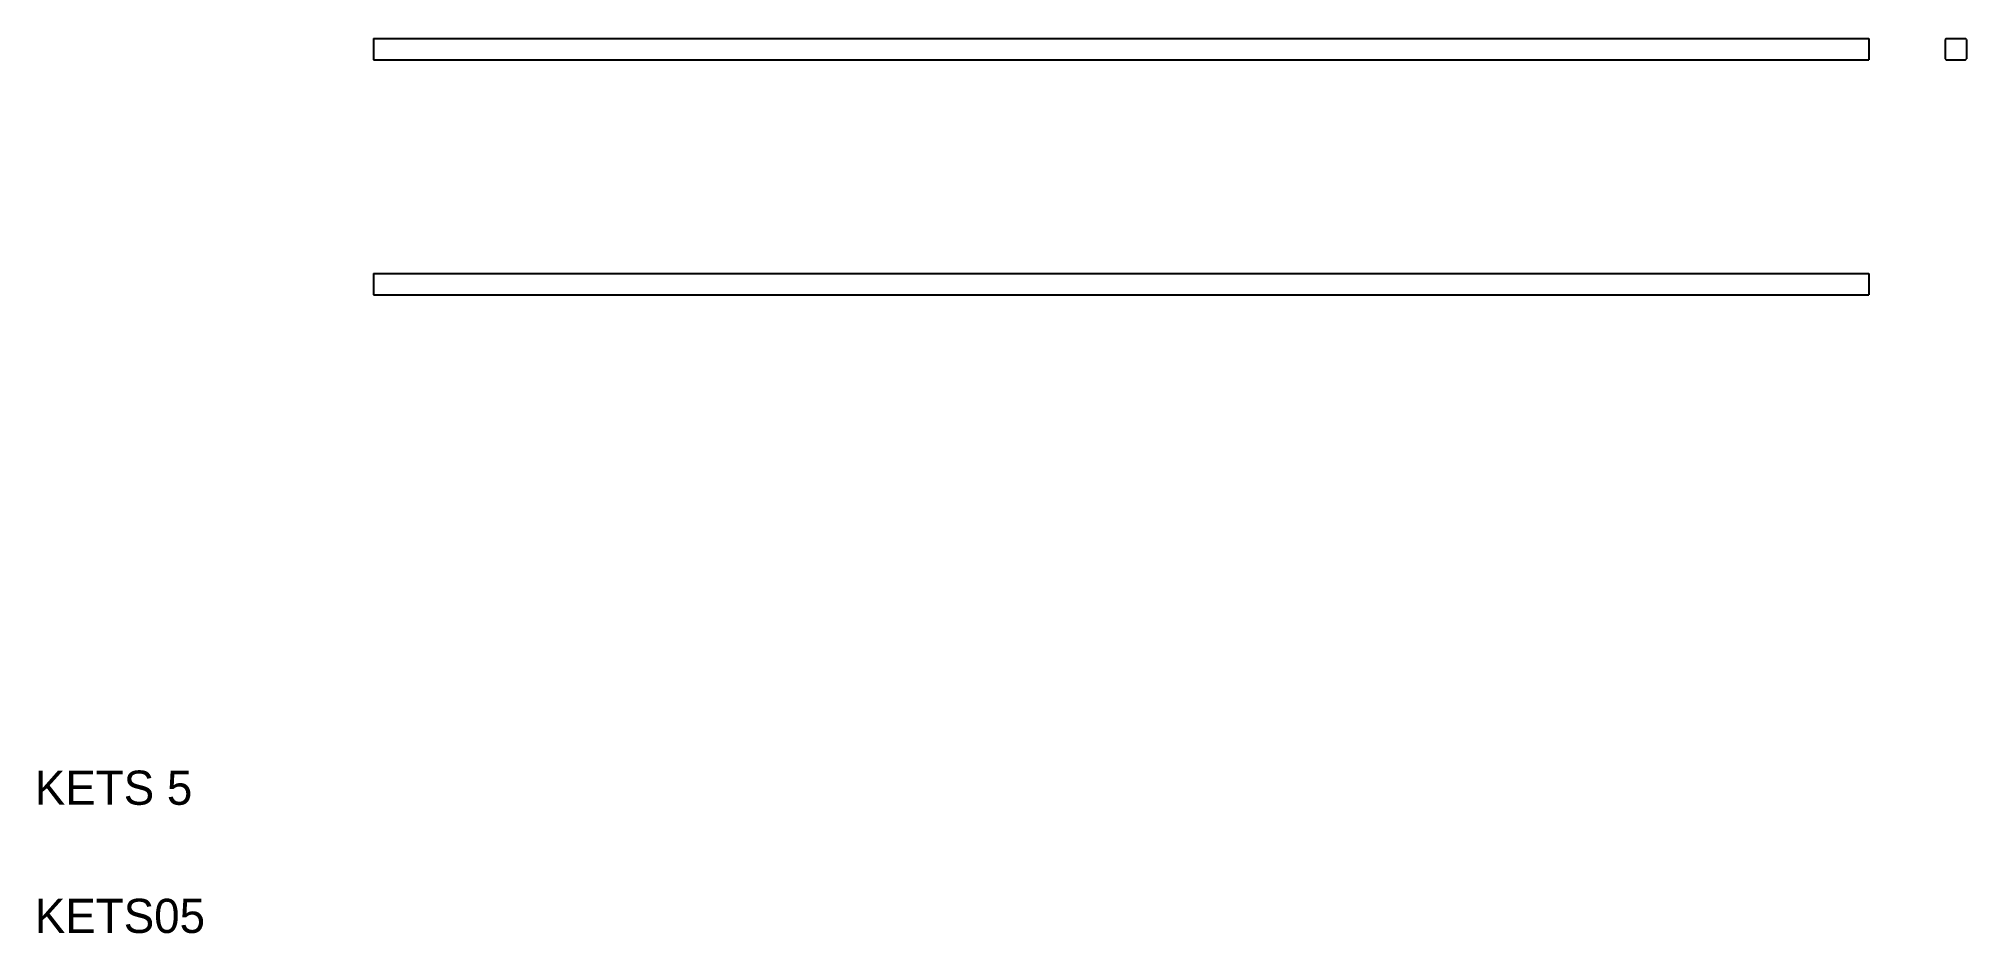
# Model space of a CAD drawing. Extents: x 21 to 472, y 20 to 229.
import ezdxf

# ---------------------------------------------------------------- set-up
doc = ezdxf.new("R2010")
doc.units = 0
doc.layers.get('0').update_dxf_attribs({"linetype": 'CONTINUOUS'})

msp = doc.modelspace()

# ---------------------------------------------------------------- linework, layer by layer
for p, q in [((99.25, 229.35), (449.25, 229.35)), ((99.25, 229.35), (99.25, 224.35)), ((449.25, 229.35), (449.25, 224.35)), ((467.34, 229.35), (467.09, 229.1)), ((467.09, 229.1), (467.09, 224.6)), ((467.34, 229.35), (471.84, 229.35)), ((472.09, 229.1), (471.84, 229.35)), ((472.09, 229.1), (472.09, 224.6)), ((99.25, 224.35), (449.25, 224.35)), ((467.09, 224.6), (467.34, 224.35)), ((467.34, 224.35), (471.84, 224.35)), ((471.84, 224.35), (472.09, 224.6)), ((99.25, 174.35), (449.25, 174.35)), ((99.25, 174.35), (99.25, 169.35)), ((449.25, 174.35), (449.25, 169.35)), ((99.25, 169.35), (449.25, 169.35))]:
    msp.add_line(p, q)

# ---------------------------------------------------------------- texts
for s, p in [('KETS 5', (20, 50)), ('KETS05', (20, 20))]:
    msp.add_text(s, height=8).set_placement(p)

doc.saveas('drawing.dxf')
